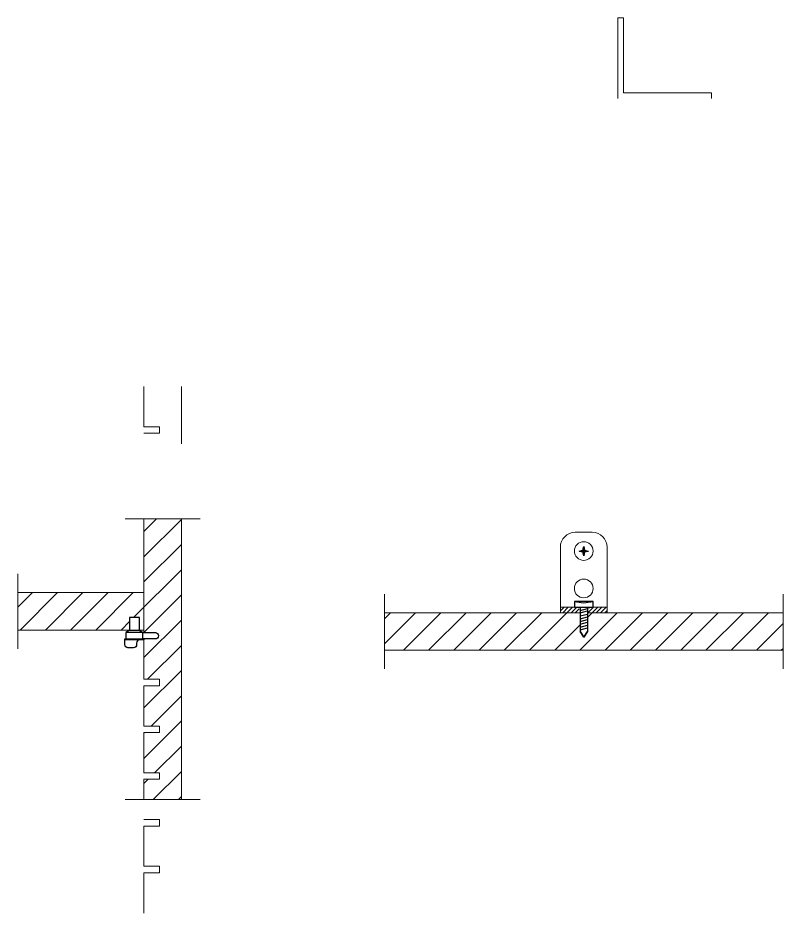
# Model space of a CAD drawing. Header units: millimetres. Extents: x -1085 to 10527, y 119 to 3003.
# Drawn here: x 970.76 to 1011.64, y 441.18 to 489.03 of the extents above; entities that cross this region are included whole.
import ezdxf

# ---------------------------------------------------------------- set-up
doc = ezdxf.new("R2010")
doc.units = ezdxf.units.MM
doc.linetypes.add('CONTINUA', pattern=[0])
doc.linetypes.add('TRATTOPUNTO', pattern=[25.4, 12.7, -6.35, 0, -6.35])
for name, color, linetype, lineweight in [('A-FURN', 2, 'Continuous', 18), ('A-SECT A-MCUT', 4, 'Continuous', 35), ('LINEE DI SEZIONE', 4, 'Continuous', 15)]:
    doc.layers.add(name, color=color, linetype=linetype, lineweight=lineweight)
doc.layers.add('DETTAGLI', color=5, linetype='CONTINUA')

msp = doc.modelspace()

# ---------------------------------------------------------------- hatches: boundary and pattern name
at = {"layer": 'A-SECT A-MCUT'}
h = msp.add_hatch(dxfattribs=at)
h.set_pattern_fill('ANSI31', color=256, scale=0.05)
h.paths.add_polyline_path([(1000.742, 457.234), (1000.741, 457.534), (999.741, 457.534), (999.741, 457.234)])
h.paths.add_polyline_path([(1001.24, 457.534), (1001.24, 457.234), (1002.241, 457.234), (1002.241, 457.534)])
at = {"layer": 'A-SECT A-MCUT', "transparency": 33554687}
h = msp.add_hatch(dxfattribs=at)
h.set_pattern_fill('ANSI31', color=256, scale=0.3)
h.paths.add_polyline_path([(1000.791, 457.234), (990.342, 457.234), (990.342, 455.234), (1011.641, 455.234), (1011.641, 457.234), (1001.191, 457.234), (1001.191, 456.234), (1000.991, 455.934), (1000.791, 456.234)])
at = {"layer": 'LINEE DI SEZIONE'}
h = msp.add_hatch(dxfattribs=at)
h.set_pattern_fill('ANSI31', color=256, scale=0.3)
h.paths.add_polyline_path([(970.76, 458.311), (970.76, 456.311), (976.727, 456.311), (976.727, 456.984), (977.248, 456.984), (977.248, 456.311), (977.491, 456.311), (977.491, 458.311)])
edge = h.paths.add_edge_path()
edge.add_line((977.491, 447.258), (979.491, 447.258))
edge.add_line((979.491, 447.258), (979.491, 462.248))
edge.add_line((979.491, 462.248), (977.491, 462.248))
edge.add_line((977.491, 462.248), (977.491, 456.18))
edge.add_line((977.491, 456.18), (978.105, 456.18))
edge.add_arc((978.105, 456.016), 0.164, 0, 90, ccw=False)
edge.add_line((978.269, 456.016), (978.269, 455.999))
edge.add_arc((978.105, 455.999), 0.164, -90, 0, ccw=False)
edge.add_line((978.105, 455.835), (977.491, 455.835))
edge.add_line((977.491, 455.835), (977.491, 455.781))
edge.add_line((977.491, 455.781), (977.491, 453.68))
edge.add_line((977.491, 453.68), (978.318, 453.68))
edge.add_line((978.318, 453.68), (978.318, 453.335))
edge.add_line((978.318, 453.335), (977.491, 453.335))
edge.add_line((977.491, 453.335), (977.491, 451.18))
edge.add_line((977.491, 451.18), (978.318, 451.18))
edge.add_line((978.318, 451.18), (978.318, 450.835))
edge.add_line((978.318, 450.835), (977.491, 450.835))
edge.add_line((977.491, 450.835), (977.491, 448.68))
edge.add_line((977.491, 448.68), (978.318, 448.68))
edge.add_line((978.318, 448.68), (978.318, 448.335))
edge.add_line((978.318, 448.335), (977.491, 448.335))
edge.add_line((977.491, 448.335), (977.491, 447.258))

# ---------------------------------------------------------------- linework, layer by layer
at = {"layer": 'A-FURN'}
for p, q in [((1002.815, 489.032), (1002.815, 484.732)), ((1002.815, 489.032), (1003.115, 489.032)), ((1003.115, 489.032), (1003.115, 485.032)), ((1007.815, 485.032), (1003.115, 485.032)), ((1007.815, 484.732), (1007.815, 485.032)), ((977.491, 469.335), (977.491, 467.18)), ((979.491, 469.335), (979.491, 466.269)), ((977.491, 462.248), (977.491, 456.18)), ((979.491, 462.248), (979.491, 447.258)), ((1000.541, 461.534), (1001.441, 461.534)), ((999.741, 457.234), (999.741, 460.734)), ((1002.241, 460.734), (1002.241, 457.234)), ((970.76, 458.311), (977.491, 458.311)), ((999.741, 457.534), (1000.491, 457.534)), ((1001.491, 457.534), (1002.241, 457.534)), ((990.342, 457.234), (1000.791, 457.234)), ((1001.191, 457.234), (1011.641, 457.234)), ((976.727, 456.311), (970.76, 456.311)), ((977.248, 456.311), (977.491, 456.311)), ((977.491, 455.835), (977.491, 453.68)), ((990.342, 455.234), (1011.641, 455.234)), ((977.491, 453.335), (977.491, 451.18)), ((977.491, 450.835), (977.491, 448.68)), ((977.491, 448.335), (977.491, 447.258)), ((977.491, 445.835), (977.491, 443.68)), ((977.491, 443.335), (977.491, 441.18))]:
    msp.add_line(p, q, dxfattribs=at)
at = {"layer": 'A-FURN', "linetype": 'TRATTOPUNTO', "ltscale": 0.6}
for p, q in [((976.491, 462.248), (980.491, 462.248)), ((970.76, 459.311), (970.76, 455.311)), ((990.342, 458.234), (990.342, 454.234)), ((1011.641, 454.234), (1011.641, 458.234)), ((976.491, 447.258), (980.491, 447.258))]:
    msp.add_line(p, q, dxfattribs=at)
at = {"layer": 'A-FURN'}
for points in [[(977.491, 467.18), (978.318, 467.18), (978.318, 466.835), (977.491, 466.835)], [(977.491, 453.68), (978.318, 453.68), (978.318, 453.335), (977.491, 453.335)], [(977.491, 451.18), (978.318, 451.18), (978.318, 450.835), (977.491, 450.835)], [(977.491, 448.68), (978.318, 448.68), (978.318, 448.335), (977.491, 448.335)], [(977.491, 446.18), (978.318, 446.18), (978.318, 445.835), (977.491, 445.835)], [(977.491, 443.68), (978.318, 443.68), (978.318, 443.335), (977.491, 443.335)]]:
    msp.add_lwpolyline(points, dxfattribs=at)
for centre in [(1000.991, 460.534), (1000.991, 458.534)]:
    msp.add_circle(centre, 0.5, dxfattribs=at)
for centre, start, end in [((1000.541, 460.734), 90, 180), ((1001.441, 460.734), 0, 90)]:
    msp.add_arc(centre, 0.8, start, end, dxfattribs=at)
at = {"layer": 'DETTAGLI'}
for p, q in [((1000.741, 460.534), (1000.95, 460.576)), ((1000.741, 460.534), (1001.241, 460.534)), ((1000.741, 460.534), (1000.95, 460.493)), ((1000.95, 460.576), (1000.991, 460.784)), ((1000.991, 460.284), (1000.95, 460.493)), ((1000.991, 460.784), (1000.991, 460.284)), ((1000.991, 460.784), (1001.033, 460.576)), ((1001.033, 460.493), (1000.991, 460.284)), ((1001.033, 460.576), (1001.241, 460.534)), ((1001.033, 460.493), (1001.231, 460.534)), ((1001.491, 457.834), (1000.491, 457.834)), ((1000.491, 457.834), (1000.491, 457.534)), ((1000.491, 457.834), (1000.981, 457.767)), ((1000.491, 457.534), (1001.191, 457.534)), ((1000.791, 457.534), (1000.791, 456.234)), ((1000.791, 457.364), (1001.191, 457.467)), ((1000.981, 457.767), (1001.491, 457.834)), ((1001.191, 457.534), (1001.191, 456.234)), ((1001.191, 457.534), (1001.491, 457.534)), ((1001.491, 457.534), (1001.491, 457.834)), ((1000.791, 457.234), (1001.191, 457.337)), ((1000.791, 457.234), (1000.791, 456.234)), ((1000.791, 457.064), (1001.191, 457.167)), ((1000.791, 457.064), (1001.191, 457.167)), ((1000.791, 456.911), (1001.191, 457.014)), ((1001.191, 457.234), (1001.191, 456.234)), ((1000.791, 456.764), (1001.191, 456.867)), ((1000.791, 456.621), (1001.191, 456.724)), ((1000.791, 456.464), (1001.191, 456.567)), ((976.727, 456.311), (976.525, 456.18)), ((1000.791, 456.319), (1001.191, 456.422)), ((1000.791, 456.234), (1000.991, 455.934)), ((1000.991, 455.934), (1000.791, 456.234)), ((1000.991, 455.934), (1001.191, 456.234)), ((1001.191, 456.234), (1000.991, 455.934))]:
    msp.add_line(p, q, dxfattribs=at)
for points in [[(977.248, 456.984), (976.727, 456.984), (976.727, 456.311), (977.248, 456.311)], [(977.442, 456.18), (976.525, 456.18), (976.525, 455.835), (977.442, 455.835)]]:
    msp.add_lwpolyline(points, close=True, dxfattribs=at)
msp.add_lwpolyline([(977.248, 456.311), (977.442, 456.18), (978.105, 456.18, -0.414214), (978.269, 456.016), (978.269, 455.999, -0.414214), (978.105, 455.835), (977.442, 455.835), (977.491, 455.835), (977.491, 455.781), (977.265, 455.781, 0.414214), (977.101, 455.617), (977.101, 455.529, -0.414214), (976.937, 455.365), (976.633, 455.365, -0.414214), (976.47, 455.529), (976.47, 455.781)], format="xyb", dxfattribs=at)
msp.add_lwpolyline([(977.265, 455.781), (976.47, 455.781), (976.47, 455.835), (976.525, 455.835)], dxfattribs=at)

doc.saveas('drawing.dxf')
